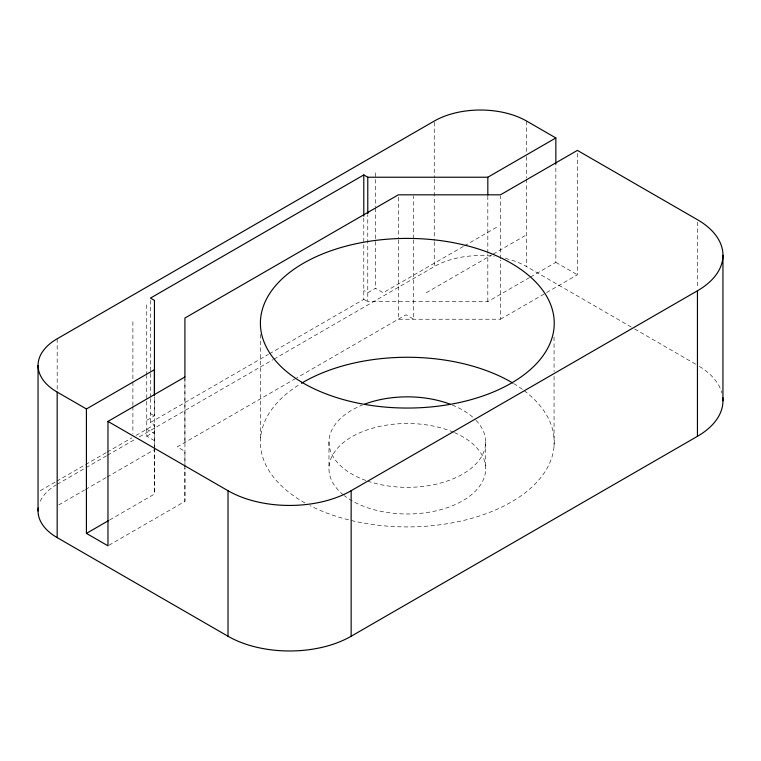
<?xml version="1.0" encoding="UTF-8"?>
<svg xmlns="http://www.w3.org/2000/svg" width="761" height="761" viewBox="0 0 761 761"><rect width="100%" height="100%" fill="white"/><g stroke="black" fill="none" stroke-linecap="round" stroke-linejoin="round"><path stroke-width="0.57" stroke-dasharray="3.81 2.85" d="M154.445 440.638L146.749 436.196L146.749 375.554M154.445 446.707L154.445 424.79L150.469 422.498L150.469 398.288M109.774 519.896L154.445 494.108L154.445 450.265M154.445 449.076L154.445 396.947M108.994 545.228L184.923 501.394L184.923 468.215M184.923 467.035L184.923 378.169M269.442 353.808L363.787 299.339L363.787 217.37M529.447 277.603L487.82 301.632L367.772 301.632L367.772 214.944M413.718 239.848L413.718 319.23L406.022 314.788L296.752 377.865M413.718 238.659L413.718 196.005M487.82 301.632L487.82 254.241M487.82 253.061L487.82 196.186M398.326 239.848L398.326 319.23L500.443 319.23L500.443 259.986M500.443 258.797L500.443 196.005M530.465 277.014L555.853 262.355L555.853 164.015M500.443 319.23L577.399 274.797L577.399 150.393M146.749 420.348L154.445 415.906L154.445 397.042M463.392 246.431L383.163 292.747L375.468 288.305L367.772 292.747L363.787 290.455M150.469 422.498L268.414 354.407M40.276 490.712L55.715 481.799M56.742 481.199L84.528 465.161M85.555 464.562L106.14 452.681M107.168 452.091L131.872 437.822M135.981 435.454L154.445 424.79M464.419 245.832L497.333 226.826M57.18 484.3L84.918 468.281M85.945 467.692L106.492 455.829M107.52 455.23L135.268 439.221M139.377 436.843L272.942 359.725M273.97 359.135L434.255 266.597A65.303 37.698 0 0 1 494.222 256.4M146.749 436.196L154.445 431.753M58.721 504.943L84.461 490.084M85.489 489.485L106.074 477.604M107.101 477.014L154.445 449.675M426.255 292.747L492.129 254.716M493.157 254.117L525.071 235.701M295.725 378.464L177.227 446.878L184.923 451.321L184.923 464.124M555.853 262.355L577.399 274.797M505.418 258.417A65.303 37.698 0 0 1 526.602 266.597L633.637 328.391M634.674 328.98L697.447 365.232M363.787 299.339L367.772 301.632M150.469 413.613L154.445 415.906M146.749 429.233L154.445 433.675M697.447 222.069L697.447 288.324M554.056 337.028L554.056 371.501M554.056 376.257L554.056 446.384M526.602 121.066L526.602 151.829M526.602 156.566L526.602 177.855M526.602 179.044L526.602 266.597M485.68 442.093L485.68 468.747M434.255 122.255L434.255 177.855M434.255 179.044L434.255 240.562M434.255 241.751L434.255 266.597M398.326 197.194L398.326 238.659M375.468 172.785L375.468 206.973M375.468 208.153L375.468 288.305M328.971 442.093L328.971 468.747M260.595 334.383L260.595 437.794M184.923 378.455L184.923 442.436M184.923 465.294L184.923 501.394M154.445 447.896L154.445 494.108M150.469 300.443L150.469 372.357M150.469 373.527L150.469 397.109M146.749 304.828L146.749 374.374M132.899 321.713L132.899 380.652M132.899 381.832L132.899 405.404M132.899 406.583L132.899 433.694M57.18 338.778L57.18 389.651M454.479 432.619A78.354 45.241 0 0 1 462.45 500.9A78.354 45.241 0 0 1 344.276 495.611M343.411 494.926A78.354 45.241 0 0 1 352.229 436.586A78.354 45.241 0 0 1 453.375 432.143M476.015 420.329A78.354 45.241 0 0 1 462.127 474.426A78.354 45.241 0 0 1 368.143 481.275M365.822 480.467A78.354 45.241 0 0 1 362.398 405.023M452.253 405.023A78.354 45.241 0 0 1 475.187 419.473M40.276 501.204A65.303 37.698 0 0 1 56.181 484.89M699.426 366.412A87.068 50.264 0 0 1 721.942 393.123M524.196 390.688A146.921 84.823 0 0 1 507.359 504.22A146.921 84.823 0 0 1 310.022 505.646M304.971 502.945A146.921 84.823 0 0 1 300.462 383.877M513.685 383.573A146.921 84.823 0 0 1 523.264 389.984"/><path stroke-width="1.14" d="M184.923 376.98L107.967 421.413L107.967 545.818L86.421 533.385L86.421 408.971L154.445 369.694L154.445 395.768M487.82 194.997L487.82 177.227L555.853 137.95L555.853 164.015M487.82 177.227L367.772 177.227L363.787 174.935L150.469 298.093L154.445 300.386L154.445 394.693M86.421 533.385L108.756 520.486M107.967 421.413L228.015 490.721A87.068 50.264 0 0 0 351.144 490.721L697.447 290.788A87.068 50.264 0 0 0 697.447 219.701L577.399 150.393L500.443 194.826L398.326 194.826L184.923 318.031L184.923 377.266M38.25 507.996A65.303 37.698 0 0 0 57.18 537.618L228.015 636.253A87.068 50.264 0 0 0 351.144 636.253L697.447 436.319A87.068 50.264 0 0 0 722.76 397.489M555.853 137.95L526.602 121.066A65.303 37.698 0 0 0 434.255 121.066L57.18 338.778A65.303 37.698 0 0 0 57.18 392.086L57.18 537.618M57.18 392.086L86.421 408.971M722.95 255.249L722.95 400.771M697.447 290.788L697.447 436.319M367.772 177.227L367.772 213.774M363.787 174.935L363.787 216.191M351.144 490.721L351.144 636.253M228.015 490.721L228.015 636.253M38.05 365.432L38.05 510.954M364.671 404.139A78.354 45.241 0 0 1 449.979 404.139M301.442 383.287A146.921 84.823 0 0 1 512.695 382.983M327.515 394.445A146.921 84.823 0 0 0 554.056 327.515A146.921 84.823 0 0 0 340.395 247.715A146.921 84.823 0 0 0 327.515 394.445"/></g></svg>
